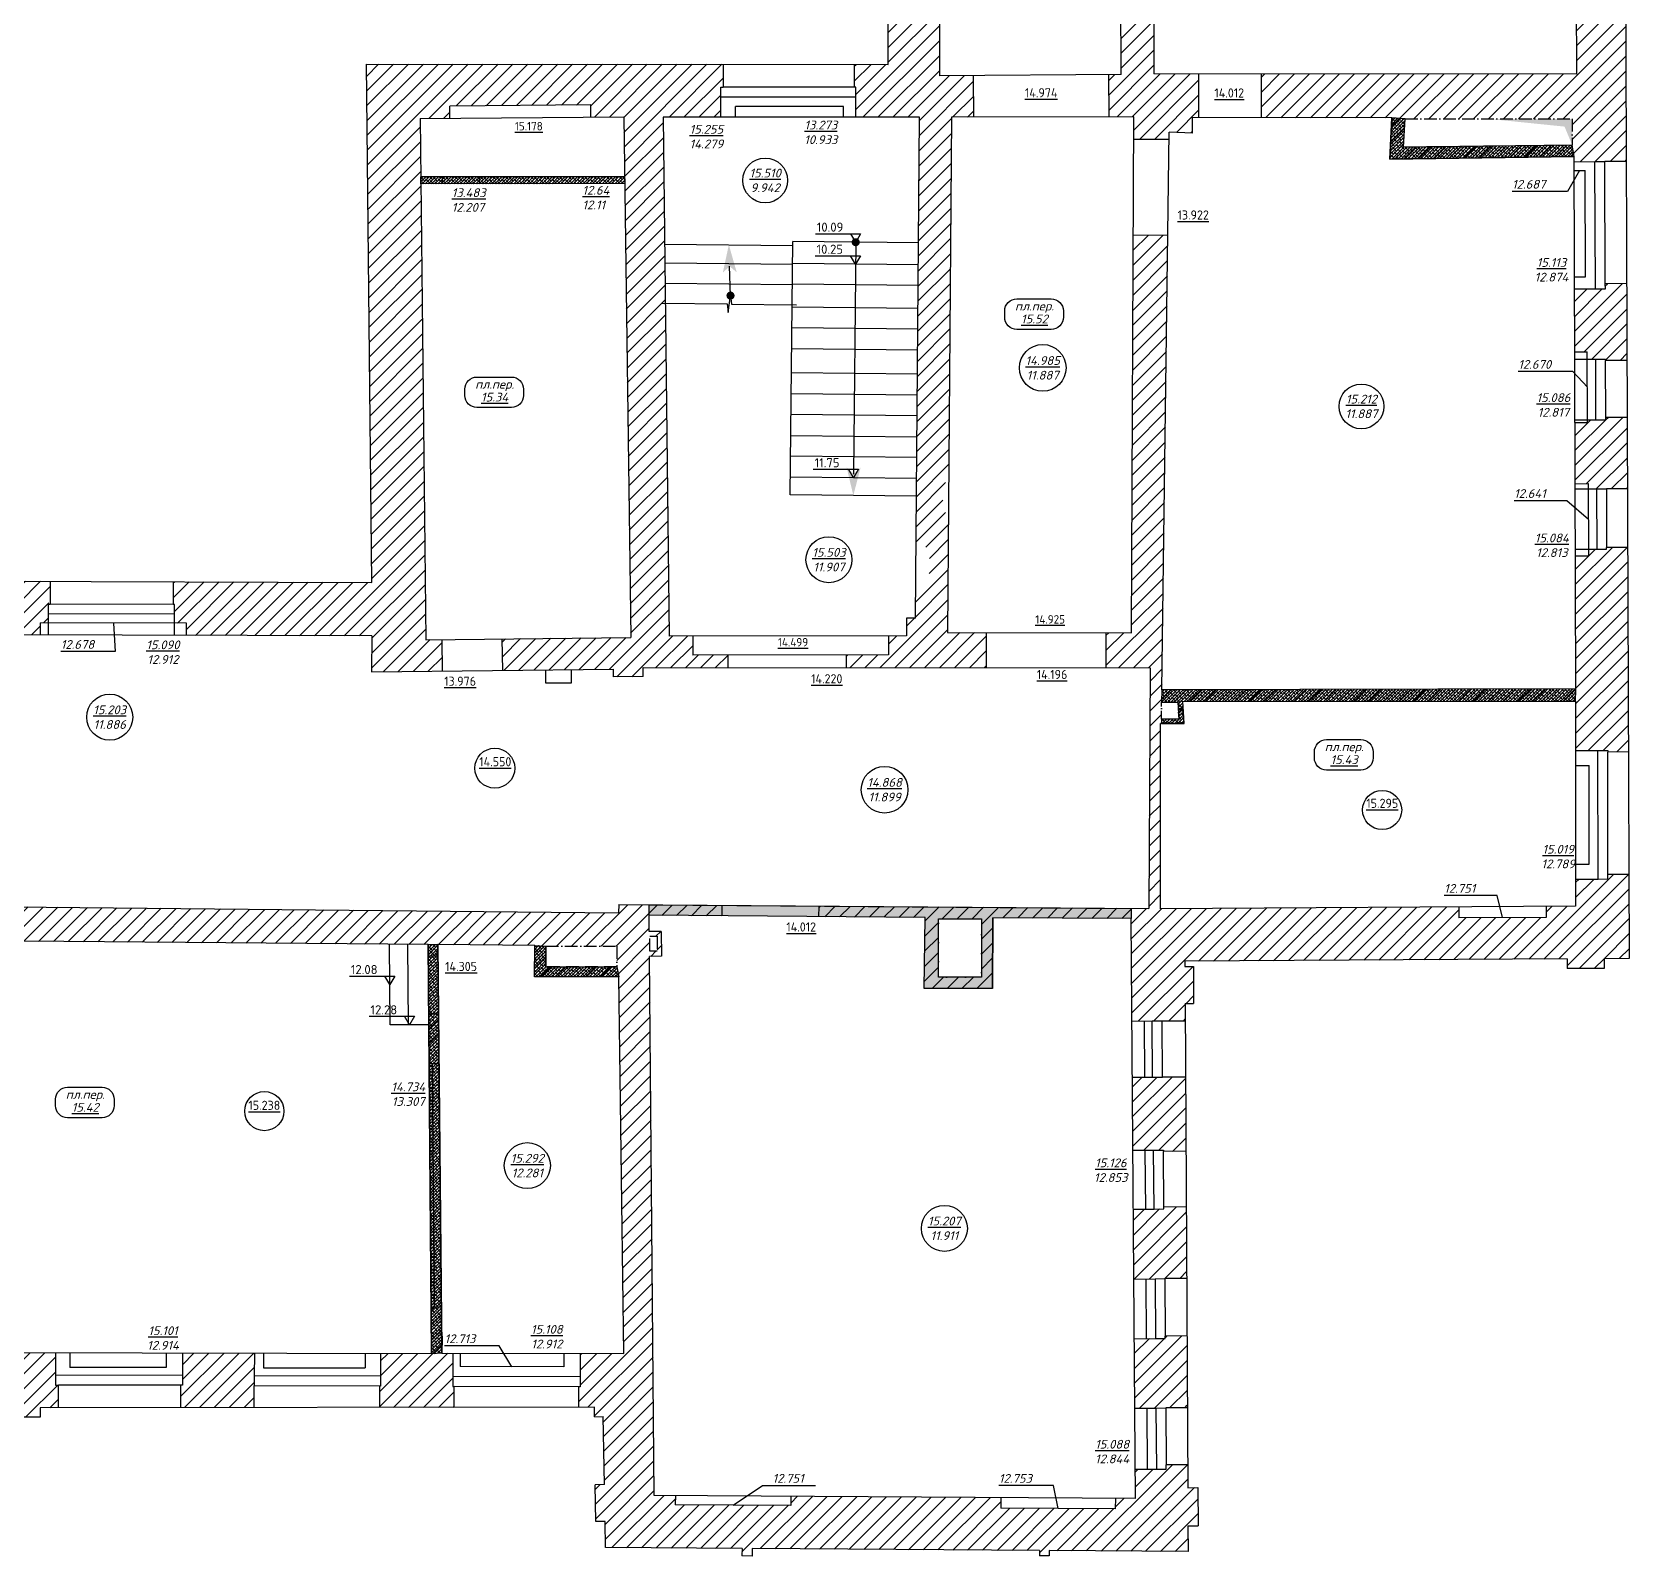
# Model space of a CAD drawing. Header units: millimetres. Extents: x 828823 to 969556, y 1626901 to 1670974.
# Drawn here: x 946866 to 969556, y 1626901 to 1648561 of the extents above; entities that cross this region are included whole.
import ezdxf
from ezdxf.enums import TextEntityAlignment as Align

# ---------------------------------------------------------------- set-up
doc = ezdxf.new("R2010")
doc.units = ezdxf.units.MM
doc.linetypes.add('ACAD_ISO10W100', pattern=[18, 12, -3, 0, -3])
for name, color, linetype in [('Контур', 7, 'Continuous'), ('Отметки', 7, 'Continuous'), ('Рама', 121, 'Continuous'), ('Слаботочные коммуникации', 192, 'Continuous'), ('Штриховка', 252, 'Continuous')]:
    doc.layers.add(name, color=color, linetype=linetype)
doc.styles.add('CIFRY', font='ROMANT.shx', dxfattribs={"oblique": 15, "height": 125})
doc.styles.add('ISOCPEUR', font='isocpeur.ttf', dxfattribs={"width": 0.95})
doc.dimstyles.new('GENPLAN_isoc', dxfattribs={"dimscale": 0.1, "dimtxt": 1.3, "dimasz": 0.3, "dimexe": 0.4, "dimexo": 0, "dimgap": 0.4, "dimtad": 1, "dimdec": 0, "dimlfac": 1000, "dimzin": 0, "dimtxsty": 'ISOCPEUR', "dimblk1": 'OBLIQUE', "dimblk2": 'OBLIQUE', "dimsah": 1, "dimcen": -1, "dimaunit": 1, "dimadec": 3, "dimazin": 0, "dimtfac": 0.75, "dimtdec": 0, "dimtix": 1, "dimtmove": 1, "dimatfit": 3, "dimldrblk": 'NONE', "dimfxl": 1, "dimtvp": 0.6, "dimarcsym": 0})

# ---------------------------------------------------------------- blocks, each defined once
blk = doc.blocks.new('S1')
at = {"color": 0, "const_width": 0.75}
blk.add_lwpolyline([(-0.375, 0, 1), (0.375, 0, 1)], format="xyb", close=True, dxfattribs=at)
blk = doc.blocks.new('*U541')
at = {"layer": 'Штриховка'}
blk.add_lwpolyline([(0, 0), (2.761, 1.798)], dxfattribs=at)
blk.add_solid([(3.016, 1.964), (2.631, 1.831), (2.738, 1.665), (2.761, 1.798)], dxfattribs=at)
at = {"layer": 'Штриховка', "xscale": 0.07662220042706856, "yscale": 0.07662220042706856, "zscale": 0.07662220042706856, "rotation": 181.6208634803452}
blk.add_blockref('S1', (0, 0), dxfattribs=at)
blk = doc.blocks.new('*U542')
at = {"layer": 'Штриховка'}
blk.add_lwpolyline([(0, 0), (-0.341, -0.243)], dxfattribs=at)
blk.add_solid([(-0.589, -0.42), (-0.209, -0.271), (-0.324, -0.11), (-0.341, -0.243)], dxfattribs=at)
at = {"layer": 'Штриховка', "xscale": 0.07662220042706859, "yscale": 0.07662220042706859, "zscale": 0.07662220042706859, "rotation": 4.069244109742704}
blk.add_blockref('S1', (0, 0), dxfattribs=at)
blk = doc.blocks.new('_Oblique')
at = {"color": 0, "linetype": 'ByBlock', "lineweight": -2}
blk.add_line((-0.5, -0.5), (0.5, 0.5), dxfattribs=at)

msp = doc.modelspace()

# ---------------------------------------------------------------- hatches: boundary and pattern name
at = {"ltscale": 0.03, "true_color": 0xcd2027, "transparency": 33554610}
h = msp.add_hatch(dxfattribs=at)
h.set_pattern_fill('ANSI38', color=242, scale=10)
h.paths.add_polyline_path([(966373, 1647326), (966185, 1647342), (966156, 1646755), (968776, 1646792), (968750, 1646950), (966350, 1646923)])
h = msp.add_hatch(dxfattribs=at)
h.set_pattern_fill('ANSI38', color=242, scale=10)
h.paths.add_polyline_path([(952391, 1646403), (952391, 1646503), (955285, 1646506), (955287, 1646406)])
h = msp.add_hatch(dxfattribs=at)
h.set_pattern_fill('ANSI38', color=242, scale=10)
h.paths.add_polyline_path([(968802, 1639224), (962920, 1639210), (962914, 1639037), (963145, 1639037), (963161, 1638794), (962914, 1638794), (962914, 1638732), (963237, 1638732), (963218, 1639044), (968794, 1639051)])
h = msp.add_hatch(dxfattribs=at)
h.set_pattern_fill('ANSI38', color=242, scale=10)
h.paths.add_polyline_path([(962484, 1636104), (958048, 1636138), (958047, 1635987), (959556, 1635974), (959540, 1634966), (960512, 1634966), (960517, 1635971), (962484, 1635961)])
h.paths.add_polyline_path([(960355, 1635959), (960355, 1635128), (959745, 1635128), (959745, 1635959)], flags=16)
h.paths.add_polyline_path([(958048, 1636138), (956672, 1636148), (956671, 1635998), (958047, 1635987)])
h.paths.add_polyline_path([(956672, 1636148), (955633, 1636156), (955633, 1636007), (956671, 1635998)])
h = msp.add_hatch(dxfattribs=at)
h.set_pattern_fill('ANSI38', color=242, scale=10)
h.paths.add_polyline_path([(954167, 1635568), (954011, 1635580), (954008, 1635133), (955206, 1635133), (955175, 1635276), (954167, 1635276)])
at = {"layer": 'Штриховка', "ltscale": 0.03, "true_color": 0x636466}
h = msp.add_hatch(dxfattribs=at)
h.set_pattern_fill('_USER', color=251, scale=150, angle=45, pattern_type=0)
h.set_pattern_definition([(45, (935379.23, 1635933.93), (-106.066, 106.066), [])])
h.paths.add_polyline_path([(935646, 1636107), (935245, 1636112), (935245, 1635672), (935656, 1635688)])
h.paths.add_polyline_path([(941280, 1636103), (940864, 1636099), (940869, 1635685), (941298, 1635695)])
h.paths.add_polyline_path([(959721, 1661166), (959442, 1661165), (959302, 1661172), (959004, 1661172), (959006, 1659480), (959007, 1658823), (959321, 1658824), (959321, 1658872), (959461, 1658873), (959733, 1658874)])
h.paths.add_polyline_path([(959742, 1668295), (959541, 1668297), (959556, 1669954), (959757, 1669952), (959760, 1670186), (960477, 1670186), (960477, 1670474), (960477, 1670614), (960502, 1670614), (960503, 1670967), (958995, 1670974), (959003, 1662843), (959294, 1662843), (959294, 1662894), (959434, 1662895), (959713, 1662896), (959708, 1663853), (960543, 1663845), (960546, 1664316), (959705, 1664321)])
h.paths.add_polyline_path([(963596, 1670953), (961946, 1670961), (961944, 1670614), (961969, 1670614), (961969, 1670474), (961969, 1670186), (963594, 1670185), (963594, 1670473)])
h.paths.add_polyline_path([(966641, 1670600), (966643, 1670940), (965018, 1670947), (965016, 1670473), (965016, 1670185), (966682, 1670184), (966682, 1670460), (966641, 1670460)])
h.paths.add_polyline_path([(969410, 1670927), (968126, 1670933), (968124, 1670600), (968124, 1670460), (968100, 1670460), (968100, 1670184), (968738, 1670184), (968747, 1664643), (968343, 1664650), (968336, 1664269), (961892, 1664308), (961888, 1663832), (962269, 1663829), (962277, 1662162), (962419, 1662163), (962421, 1661605), (962280, 1661604), (962296, 1657943), (962798, 1657945), (962779, 1663812), (965564, 1663807), (965547, 1663134), (967895, 1663141), (967897, 1663811), (968768, 1663809), (968769, 1663432), (969031, 1663433), (969171, 1663433), (969171, 1663394), (969455, 1663394), (969453, 1663965)])
h.paths.add_polyline_path([(967682, 1663792), (967682, 1663280), (965792, 1663280), (965792, 1663792)], flags=16)
h.paths.add_polyline_path([(930242, 1629823), (929260, 1629826), (929259, 1629488), (929259, 1629348), (929228, 1629348), (929227, 1629035), (929495, 1629035), (929495, 1628916), (930010, 1628915), (930011, 1629034), (930276, 1629034), (930276, 1629364), (930241, 1629364), (930241, 1629504)])
h.paths.add_polyline_path([(933083, 1629817), (932070, 1629819), (932069, 1629500), (932069, 1629360), (932069, 1629032), (933100, 1629031), (933100, 1629354), (933082, 1629354), (933082, 1629494)])
h.paths.add_polyline_path([(935883, 1629483), (935884, 1629811), (934911, 1629813), (934910, 1629490), (934910, 1629350), (934895, 1629350), (934895, 1629030), (935886, 1629029), (935886, 1629343)])
h.paths.add_polyline_path([(938704, 1629472), (938704, 1629805), (938126, 1629806), (937682, 1629807), (937681, 1629479), (937681, 1629339), (937681, 1629024), (937930, 1629023), (937930, 1628898), (938463, 1628897), (938463, 1629021), (938705, 1629021), (938705, 1629332)])
h.paths.add_polyline_path([(941575, 1629474), (941575, 1629799), (940500, 1629801), (940499, 1629468), (940500, 1629328), (940500, 1629015), (941566, 1629012), (941567, 1629334)])
h.paths.add_polyline_path([(944378, 1629469), (944379, 1629793), (943340, 1629795), (943339, 1629470), (943333, 1629330), (943332, 1629007), (943435, 1629006), (944420, 1629007), (944420, 1629329), (944378, 1629329)])
h.paths.add_polyline_path([(947245, 1629332), (947202, 1629332), (947202, 1629472), (947203, 1629787), (946197, 1629789), (946196, 1629465), (946196, 1629325), (946169, 1629325), (946169, 1629009), (946464, 1629009), (946464, 1628873), (946984, 1628873), (946984, 1629009), (947245, 1629009)], flags=17)
h.paths.add_polyline_path([(950026, 1629781), (949007, 1629783), (949006, 1629469), (949006, 1629329), (948983, 1629329), (948983, 1629011), (950025, 1629011), (950025, 1629321), (950025, 1629461)], flags=17)
h.paths.add_polyline_path([(952847, 1629451), (952848, 1629784), (952691, 1629784), (952685, 1630442), (952537, 1630441), (952543, 1629775), (951820, 1629777), (951819, 1629457), (951819, 1629317), (951808, 1629317), (951808, 1629013), (952866, 1629013), (952865, 1629311), (952847, 1629311)], flags=17)
h.paths.add_polyline_path([(955642, 1635422), (955809, 1635425), (955806, 1635779), (955636, 1635777), (955633, 1636007), (956671, 1635998), (956672, 1636148), (955202, 1636159), (955201, 1636040), (946588, 1636128), (946576, 1636523), (946413, 1636518), (946423, 1636139), (946370, 1636138), (946378, 1635720), (945262, 1635742), (945222, 1634838), (946734, 1634818), (946748, 1635638), (952494, 1635592), (952495, 1635429), (952636, 1635430), (952635, 1635591), (954011, 1635580), (954008, 1635133), (955206, 1635133), (955277, 1629778), (954657, 1629779), (954656, 1629447), (954656, 1629307), (954634, 1629307), (954635, 1629015), (954858, 1629015), (954858, 1628881), (954983, 1628883), (954999, 1627917), (954867, 1627915), (954876, 1627392), (955008, 1627394), (955015, 1627021), (956954, 1627008), (956953, 1626902), (957097, 1626901), (957097, 1627007), (961181, 1626978), (961181, 1626903), (961316, 1626902), (961316, 1626978), (963291, 1626964), (963289, 1627331), (963433, 1627332), (963430, 1627874), (963286, 1627873), (963284, 1628198), (962981, 1628197), (962981, 1628137), (962841, 1628136), (962539, 1628134), (962542, 1627720), (962258, 1627722), (962257, 1627570), (960631, 1627580), (960632, 1627732), (957648, 1627751), (957647, 1627619), (956006, 1627630), (956007, 1627762), (955706, 1627764)])
h.paths.add_polyline_path([(955175, 1635276), (954167, 1635276), (954167, 1635568), (955175, 1635568)], flags=16)
h.paths.add_polyline_path([(955646, 1635496), (955646, 1635709), (955751, 1635709), (955751, 1635496)], flags=16)
h.paths.add_polyline_path([(946535, 1634979), (945461, 1635007), (945475, 1635532), (946549, 1635505)], flags=16)
h.paths.add_polyline_path([(952644, 1634608), (952502, 1634607), (952508, 1633900), (952651, 1633901)], flags=17)
h.paths.add_polyline_path([(963274, 1630029), (962968, 1630028), (962968, 1629993), (962828, 1629992), (962526, 1629990), (962533, 1629003), (962835, 1629005), (962975, 1629006), (963279, 1629008)], flags=17)
h.paths.add_polyline_path([(963264, 1631863), (962948, 1631861), (962948, 1631834), (962808, 1631833), (962513, 1631831), (962520, 1630837), (962822, 1630839), (962962, 1630846), (963269, 1630847)], flags=17)
h.paths.add_polyline_path([(963254, 1633709), (962928, 1633708), (962788, 1633707), (962500, 1633705), (962507, 1632668), (962802, 1632670), (962942, 1632671), (962942, 1632652), (963260, 1632654)], flags=17)
h.paths.add_polyline_path([(969552, 1636587), (969256, 1636586), (969256, 1636524), (969116, 1636523), (968797, 1636523), (968797, 1636138), (968377, 1636136), (968378, 1635978), (967137, 1635971), (967136, 1636128), (962900, 1636101), (962900, 1638794), (962914, 1638794), (962914, 1639037), (963145, 1639037), (963165, 1638732), (963237, 1638732), (963218, 1639044), (968794, 1639051), (968795, 1638347), (969114, 1638347), (969254, 1638347), (969254, 1638328), (969546, 1638329), (969536, 1641236), (969237, 1641235), (969237, 1641210), (969097, 1641210), (968982, 1641210), (968983, 1641118), (968795, 1641118), (968802, 1639224), (962920, 1639210), (963005, 1645669), (962514, 1645671), (962488, 1640023), (962125, 1640023), (962125, 1639525), (962754, 1639525), (962732, 1636103), (958048, 1636138), (958047, 1635987), (959556, 1635974), (959540, 1634966), (960512, 1634966), (960517, 1635971), (962484, 1635961), (962494, 1634505), (962782, 1634507), (962922, 1634508), (962922, 1634503), (963249, 1634505), (963248, 1634755), (963369, 1634756), (963366, 1635279), (963245, 1635279), (963245, 1635355), (968675, 1635387), (968676, 1635249), (969201, 1635252), (969200, 1635390), (969556, 1635392)])
h.paths.add_polyline_path([(960355, 1635128), (959745, 1635128), (959745, 1635959), (960355, 1635959)], flags=16)
h.paths.add_polyline_path([(969530, 1643084), (969226, 1643083), (969226, 1643051), (969086, 1643051), (968965, 1643050), (968966, 1643011), (968789, 1643011), (968792, 1642141), (968979, 1642142), (968980, 1642068), (969094, 1642068), (969234, 1642067), (969533, 1642068)], flags=17)
h.paths.add_polyline_path([(969523, 1644984), (969218, 1644983), (969219, 1644911), (969079, 1644910), (968782, 1644909), (968785, 1644014), (968962, 1644015), (968962, 1643912), (969083, 1643912), (969223, 1643913), (969223, 1643890), (969527, 1643891)], flags=17)
h.paths.add_polyline_path([(969512, 1648123), (969508, 1649142), (969226, 1649141), (969226, 1649037), (969086, 1649036), (968808, 1649035), (968812, 1647961), (964330, 1647964), (964330, 1647343), (966185, 1647342), (966156, 1646755), (968776, 1646792), (968776, 1646717), (969072, 1646718), (969212, 1646718), (969517, 1646719)])
h.paths.add_polyline_path([(968750, 1647326), (968750, 1646950), (966350, 1646923), (966373, 1647326)], flags=16)
h.paths.add_polyline_path([(963441, 1647965), (962807, 1647965), (962807, 1649336), (962336, 1649334), (962342, 1647957), (962165, 1647956), (962170, 1647353), (962522, 1647353), (962520, 1647034), (963022, 1647032), (963024, 1647138), (963353, 1647124), (963353, 1647344), (963441, 1647344)])
h.paths.add_polyline_path([(960244, 1647941), (959759, 1647937), (959758, 1649000), (959476, 1649000), (959336, 1649011), (959029, 1649011), (959031, 1648099), (958549, 1648100), (958549, 1647775), (958572, 1647775), (958572, 1647635), (958572, 1647348), (959474, 1647348), (959427, 1641242), (959618, 1641240), (959613, 1640660), (959422, 1640662), (959419, 1640229), (959292, 1640229), (959292, 1639979), (959034, 1639979), (959034, 1639709), (958440, 1639708), (958440, 1639526), (960422, 1639525), (960422, 1640025), (959875, 1640025), (959888, 1641733), (959808, 1641734), (959810, 1642033), (959845, 1642032), (959848, 1642314), (959893, 1642314), (959931, 1647349), (960249, 1647349)])
h.paths.add_polyline_path([(956685, 1648101), (951620, 1648104), (951696, 1640737), (948874, 1640748), (948873, 1640425), (948892, 1640425), (948892, 1640285), (948891, 1640157), (949060, 1640157), (949060, 1639986), (951696, 1639978), (951692, 1639467), (952699, 1639478), (952694, 1639927), (952462, 1639924), (952381, 1647332), (952805, 1647335), (952804, 1647508), (954804, 1647524), (954806, 1647350), (955274, 1647354), (955373, 1639956), (953549, 1639936), (953554, 1639487), (955128, 1639505), (955129, 1639396), (955549, 1639399), (955548, 1639527), (956751, 1639527), (956751, 1639705), (956255, 1639704), (956255, 1639974), (955921, 1639974), (955834, 1647350), (956654, 1647350), (956654, 1647636), (956654, 1647776), (956685, 1647776)])
h.paths.add_polyline_path([(947103, 1640430), (947126, 1640754), (946057, 1640758), (946056, 1640445), (946087, 1640445), (946087, 1640305), (946087, 1640173), (946155, 1640172), (946154, 1639994), (946989, 1639991), (946989, 1640162), (947102, 1640162), (947103, 1640290)])
h.paths.add_polyline_path([(944278, 1640450), (944298, 1640765), (943277, 1640768), (943276, 1640452), (943280, 1640312), (943279, 1640001), (944277, 1639999), (944278, 1640310)])
h.paths.add_polyline_path([(941491, 1640317), (941491, 1640457), (941514, 1640775), (940433, 1640779), (940432, 1640478), (940455, 1640478), (940455, 1640338), (940454, 1640009), (941490, 1640006)])
h.paths.add_polyline_path([(946520, 1638366), (939450, 1638366), (929928, 1638382), (929937, 1638089), (930102, 1638094), (930099, 1638239), (936031, 1638221), (940492, 1638213), (946368, 1638193), (946372, 1638061), (946529, 1638066)])
h.paths.add_polyline_path([(938689, 1640483), (938704, 1640785), (937992, 1640788), (937617, 1640788), (937617, 1640486), (937654, 1640486), (937654, 1640346), (937653, 1640017), (938688, 1640014), (938689, 1640343)])
h.paths.add_polyline_path([(935864, 1640491), (935864, 1640788), (934807, 1640788), (934807, 1640492), (934867, 1640492), (934867, 1640352), (934866, 1640024), (935877, 1640022), (935878, 1640351)])
h.paths.add_polyline_path([(933070, 1640496), (933070, 1640788), (931974, 1640788), (931974, 1640506), (932025, 1640506), (932024, 1640366), (932023, 1640033), (932474, 1640031), (933083, 1640029), (933084, 1640356)])
h.paths.add_polyline_path([(930293, 1640788), (929210, 1640788), (929210, 1640521), (929228, 1640521), (929227, 1640381), (929227, 1640208), (929333, 1640208), (929333, 1640043), (930254, 1640039), (930255, 1640373), (930256, 1640513), (930293, 1640513)])
h.paths.add_polyline_path([(927445, 1640528), (927456, 1640528), (927456, 1640788), (924664, 1640788), (924663, 1641089), (924400, 1641088), (924401, 1641036), (924261, 1641034), (923947, 1641030), (923959, 1640052), (923664, 1640052), (923664, 1639580), (924398, 1639580), (924398, 1640062), (927286, 1640051), (927287, 1640216), (927444, 1640215), (927444, 1640388)])
h.paths.add_polyline_path([(924626, 1648102), (923290, 1648104), (923289, 1647811), (923289, 1647666), (923286, 1647542), (923365, 1647542), (923365, 1647362), (923885, 1647362), (923898, 1644734), (923640, 1644735), (923638, 1644547), (923903, 1644544), (923936, 1641882), (924250, 1641886), (924390, 1641888), (924390, 1641846), (924659, 1641848)])
h.paths.add_polyline_path([(920935, 1647363), (921516, 1647363), (921516, 1647542), (921582, 1647542), (921582, 1647666), (921567, 1647666), (921567, 1647806), (921567, 1648107), (919533, 1648109), (919532, 1647792), (919544, 1647792), (919544, 1647652), (919544, 1647382), (920472, 1647381), (920484, 1640026), (920085, 1640025), (920086, 1639738), (919633, 1639737), (919633, 1639548), (920854, 1639553), (920854, 1639466), (921255, 1639466), (921255, 1639580), (921457, 1639580), (921457, 1640026), (920930, 1640026), (920935, 1641033), (922527, 1641022), (922543, 1640026), (922261, 1640026), (922261, 1639580), (922838, 1639580), (922838, 1640053), (922814, 1640053), (922795, 1641276), (920936, 1641289), (920943, 1642823), (922774, 1642822), (922759, 1643765), (922589, 1643762), (922602, 1642990), (920938, 1642991), (920936, 1644343), (921188, 1644343), (921188, 1644571), (922576, 1644570), (922579, 1644414), (922748, 1644417), (922746, 1644556), (922895, 1644555), (922896, 1644739), (920938, 1644748)])
h.paths.add_polyline_path([(917863, 1648112), (917285, 1648113), (917279, 1649108), (916995, 1649106), (916855, 1649092), (916541, 1649091), (916545, 1647998), (916141, 1647999), (916140, 1647401), (916476, 1647400), (916464, 1642444), (916583, 1642444), (916582, 1642006), (916524, 1642006), (916523, 1641698), (916462, 1641698), (916457, 1639742), (916054, 1639739), (916055, 1639533), (917942, 1639541), (917942, 1639731), (917401, 1639729), (917400, 1640015), (916894, 1640014), (916894, 1640520), (916736, 1640520), (916736, 1641120), (916895, 1641120), (916905, 1647385), (917820, 1647384), (917820, 1647654), (917820, 1647794), (917862, 1647794)])
h.paths.add_polyline_path([(913891, 1645026), (913443, 1645024), (913469, 1638663), (913617, 1638663), (913616, 1639362), (913913, 1639362), (913911, 1639524), (914331, 1639526), (914330, 1639729), (913909, 1639727)])
h.paths.add_polyline_path([(914143, 1648005), (913958, 1648005), (913961, 1649354), (913495, 1649355), (913493, 1648031), (909432, 1648039), (909420, 1648735), (907387, 1648743), (907387, 1649134), (907088, 1649134), (906948, 1649134), (906948, 1649212), (906653, 1649214), (906648, 1647974), (906770, 1647973), (906772, 1646816), (907083, 1646817), (907223, 1646818), (907223, 1646797), (907542, 1646799), (907538, 1647422), (908130, 1647421), (908130, 1647566), (909732, 1647562), (909731, 1647417), (913261, 1647409), (913269, 1647156), (913435, 1647161), (913438, 1646375), (913886, 1646376), (913882, 1647407), (914141, 1647406)])
h.paths.add_polyline_path([(909311, 1648061), (907397, 1648061), (907397, 1648630), (909311, 1648630)], flags=16)
h.paths.add_polyline_path([(907394, 1653081), (907125, 1653081), (906985, 1653082), (906985, 1653095), (906669, 1653097), (906660, 1650853), (906950, 1650852), (906950, 1650900), (907090, 1650900), (907388, 1650900), (907389, 1651826), (912323, 1651823), (912323, 1651962), (907392, 1651966)])
h.paths.add_polyline_path([(913966, 1653191), (913498, 1653191), (913497, 1651961), (913135, 1651961), (913135, 1651822), (913501, 1651822), (913498, 1650721), (913964, 1650720), (913966, 1651556)])
h.paths.add_polyline_path([(907553, 1645121), (907234, 1645119), (907234, 1645096), (907094, 1645095), (906774, 1645094), (906776, 1644050), (907093, 1644051), (907232, 1644045), (907560, 1644047)])
h.paths.add_polyline_path([(907565, 1643236), (907237, 1643234), (907097, 1643233), (906777, 1643233), (906778, 1642648), (906781, 1642198), (907105, 1642200), (907245, 1642201), (907571, 1642203)])
h.paths.add_polyline_path([(907576, 1641382), (907250, 1641380), (907110, 1641379), (906786, 1641382), (906792, 1640371), (907128, 1640373), (907268, 1640374), (907583, 1640376)])
h.paths.add_polyline_path([(907588, 1639533), (907273, 1639531), (907133, 1639542), (906797, 1639540), (906803, 1638476), (907140, 1638478), (907280, 1638484), (907595, 1638486)])
h.paths.add_polyline_path([(915869, 1635821), (916231, 1635833), (916228, 1635965), (913914, 1635904), (913910, 1636092), (913620, 1636092), (913619, 1637105), (913475, 1637105), (913479, 1636088), (907609, 1636171), (907605, 1636756), (907290, 1636754), (907150, 1636753), (906814, 1636751), (906822, 1635415), (907208, 1635412), (907207, 1635294), (907707, 1635290), (907708, 1635407), (913044, 1635359), (913049, 1634887), (913181, 1634888), (913183, 1634654), (913471, 1634657), (913611, 1634659), (913756, 1634662), (913755, 1634760), (913923, 1634763), (913917, 1635121), (915893, 1635156)])
h.paths.add_polyline_path([(913954, 1635730), (915706, 1635773), (915718, 1635292), (913966, 1635249)], flags=16)
h.paths.add_polyline_path([(913939, 1633771), (913771, 1633769), (913770, 1633855), (913624, 1633852), (913484, 1633850), (913484, 1633850), (913191, 1633848), (913201, 1632864), (913499, 1632867), (913499, 1632878), (913639, 1632881), (913792, 1632883), (913792, 1632897), (913965, 1632900), (913963, 1632982), (915181, 1633025, 0.144469), (916881, 1633738, 0.199174), (917885, 1635527), (917909, 1636009), (917109, 1635988), (917112, 1635863), (917770, 1635884), (917753, 1635534, -0.184782), (916943, 1633977, -0.195959), (914980, 1633158), (913950, 1633110)], flags=17)
h.paths.add_polyline_path([(913980, 1632011), (913808, 1632008), (913807, 1632053), (913653, 1632050), (913513, 1632048), (913513, 1632062), (913208, 1632059), (913218, 1631031), (913546, 1631034), (913686, 1631043), (913824, 1631045), (913824, 1631054), (913996, 1631057)], flags=17)
h.paths.add_polyline_path([(914012, 1630163), (913839, 1630160), (913838, 1630230), (913700, 1630228), (913560, 1630225), (913226, 1630222), (913236, 1629171), (913568, 1629174), (913708, 1629177), (913856, 1629179), (913854, 1629293), (914027, 1629296)], flags=17)
h.paths.add_polyline_path([(907402, 1657110), (907132, 1657111), (906992, 1657111), (906992, 1657146), (906680, 1657147), (906679, 1655622), (906675, 1654748), (906988, 1654746), (906988, 1654818), (907128, 1654818), (907398, 1654817)])
h.paths.add_polyline_path([(917255, 1653126), (916981, 1653124), (916981, 1653103), (916841, 1653102), (916527, 1653101), (916535, 1650785), (916849, 1650786), (916989, 1650782), (917269, 1650784)])
h.paths.add_polyline_path([(917237, 1657130), (916980, 1657129), (916980, 1657111), (916840, 1657111), (916517, 1657110), (916520, 1655319), (916522, 1654814), (916835, 1654815), (916975, 1654815), (916975, 1654802), (917245, 1654804), (917239, 1655802)])
h.paths.add_polyline_path([(913967, 1661306), (913505, 1661306), (913499, 1656711), (913005, 1656709), (913029, 1656184), (913502, 1656176), (913500, 1654565), (913966, 1654565)])
h.paths.add_polyline_path([(913491, 1656599), (913491, 1656270), (913140, 1656270), (913140, 1656599)], flags=16)
h.paths.add_polyline_path([(917233, 1660954), (917231, 1661152), (916954, 1661150), (916814, 1661165), (916511, 1661165), (916514, 1658820), (916837, 1658820), (916977, 1658821), (917235, 1658808)])
h.paths.add_polyline_path([(907410, 1661151), (907123, 1661151), (906983, 1661152), (906983, 1661215), (906684, 1661215), (906682, 1658788), (906995, 1658787), (906995, 1658846), (907135, 1658846), (907406, 1658845)])
h.paths.add_polyline_path([(917187, 1666884), (917180, 1670844), (915689, 1670861), (915686, 1670569), (915755, 1670569), (915754, 1670429), (915751, 1670156), (916470, 1670149), (916471, 1669906), (916614, 1669906), (916619, 1668618), (916476, 1668617), (916492, 1664416), (916123, 1664417), (916123, 1664257), (915714, 1664260), (915708, 1663807), (916506, 1663795), (916508, 1662883), (916812, 1662883), (916952, 1662884), (916952, 1662850), (917218, 1662852)])
h.paths.add_polyline_path([(916478, 1664366), (916478, 1664251), (916199, 1664251), (916199, 1664366)], flags=16)
h.paths.add_polyline_path([(914346, 1664271), (909285, 1664313), (909292, 1664990), (907410, 1665008), (907426, 1670236), (908257, 1670228), (908259, 1670496), (908260, 1670636), (908262, 1670921), (906707, 1670930), (906686, 1663368), (906686, 1662830), (906986, 1662830), (906986, 1662896), (907126, 1662896), (907414, 1662895), (907415, 1663883), (913268, 1663832), (913266, 1663645), (913507, 1663642), (913506, 1662682), (913967, 1662682), (913967, 1663832), (914339, 1663826)])
h.paths.add_polyline_path([(913336, 1663820), (913502, 1663820), (913502, 1663708), (913336, 1663708)], flags=16)
h.paths.add_polyline_path([(909096, 1664335), (907419, 1664335), (907419, 1664825), (909096, 1664825)], flags=16)
h.paths.add_polyline_path([(911242, 1670601), (911274, 1670601), (911276, 1670902), (909680, 1670912), (909678, 1670622), (909764, 1670622), (909763, 1670482), (909760, 1670214), (911238, 1670200), (911241, 1670461)], flags=17)
h.paths.add_polyline_path([(914275, 1670876), (912895, 1670892), (912675, 1670893), (912673, 1670587), (912796, 1670586), (912795, 1670446), (912792, 1670185), (914227, 1670171), (914230, 1670443), (914231, 1670583), (914272, 1670583)], flags=17)
h.paths.add_polyline_path([(959752, 1653081), (959459, 1653081), (959319, 1653085), (959020, 1653084), (959025, 1650745), (959334, 1650746), (959334, 1650767), (959474, 1650768), (959755, 1650768)])
h.paths.add_polyline_path([(959741, 1657119), (959470, 1657118), (959330, 1657106), (959011, 1657105), (959016, 1654784), (959317, 1654785), (959317, 1654825), (959457, 1654826), (959749, 1654826), (959748, 1655690)])
h.paths.add_polyline_path([(962807, 1656063), (968781, 1656069), (968786, 1654849), (969063, 1654850), (969203, 1654851), (969203, 1654824), (969483, 1654826), (969476, 1656429), (969473, 1657337), (969182, 1657337), (969182, 1657312), (969041, 1657312), (968779, 1657311), (968781, 1656208), (962804, 1656207), (962802, 1656592), (962303, 1656590), (962330, 1650698), (962807, 1650700)])
h.paths.add_polyline_path([(969490, 1653132), (969210, 1653130), (969210, 1653102), (969070, 1653101), (968792, 1653100), (968802, 1650778), (969080, 1650779), (969220, 1650780), (969501, 1650760)])
h.paths.add_polyline_path([(969460, 1661689), (969174, 1661688), (969174, 1661660), (969034, 1661659), (968772, 1661659), (968776, 1659097), (969038, 1659097), (969178, 1659098), (969178, 1659048), (969468, 1659049)])
h.paths.add_polyline_path([(924641, 1629517), (924641, 1629837), (923607, 1629838), (923607, 1629515), (923602, 1629375), (923601, 1629041), (924652, 1629040), (924652, 1629377), (924641, 1629377)])
h.paths.add_polyline_path([(927457, 1629492), (927458, 1629830), (926720, 1629831), (926733, 1634529), (926592, 1634529), (926580, 1629836), (926436, 1629836), (926436, 1629516), (926436, 1629376), (926425, 1629038), (927012, 1629037), (927447, 1629037), (927447, 1629352)])
h.paths.add_polyline_path([(930144, 1636550), (929983, 1636545), (929995, 1636158), (929491, 1636158), (929491, 1636039), (929184, 1636039), (929184, 1636093), (928889, 1636094), (928889, 1636158), (923559, 1636160), (923557, 1635709), (926595, 1635692), (926594, 1635335), (926735, 1635335), (926736, 1635692), (927411, 1635688), (927407, 1635266), (929563, 1635246), (929567, 1635676), (930169, 1635654)])
h.paths.add_polyline_path([(927502, 1635657), (929412, 1635657), (929412, 1635351), (927502, 1635351)], flags=16)
h.paths.add_polyline_path([(922229, 1636161), (921286, 1636161), (921286, 1636272), (920851, 1636277), (920853, 1634623), (920740, 1634623), (920745, 1634334), (920855, 1634334), (920854, 1627871), (920373, 1627871), (920373, 1627726), (919151, 1627728), (919151, 1627873), (915598, 1627877), (915598, 1627732), (914490, 1627734), (914490, 1627878), (914051, 1627878), (914045, 1628251), (913872, 1628248), (913870, 1628362), (913722, 1628360), (913582, 1628368), (913244, 1628365), (913247, 1628019), (913128, 1628017), (913133, 1627507), (913252, 1627508), (913255, 1627132), (915275, 1627133), (915276, 1627019), (915409, 1627019), (915409, 1627133), (919471, 1627134), (919471, 1627015), (919606, 1627015), (919606, 1627134), (921601, 1627134), (921604, 1627502), (921728, 1627501), (921732, 1628011), (921608, 1628012), (921615, 1629044), (921831, 1629043), (921831, 1629376), (921811, 1629376), (921811, 1629516), (921811, 1629840), (921316, 1629840), (921311, 1635721), (922227, 1635716)])

# ---------------------------------------------------------------- linework, layer by layer
at = {"ltscale": 0.03}
for points in [[(966373, 1647326), (966185, 1647342), (966156, 1646755), (968776, 1646792), (968750, 1646950), (966350, 1646923), (966373, 1647326)], [(952391, 1646403), (952391, 1646503), (955285, 1646506), (955287, 1646406), (952391, 1646403)], [(962920, 1639210), (962914, 1639037), (963145, 1639037), (963161, 1638794), (962914, 1638794), (962914, 1638732), (963237, 1638732), (963218, 1639044), (968794, 1639051), (968802, 1639224), (962920, 1639210)], [(959745, 1635128), (959745, 1635959), (960355, 1635959), (960355, 1635128), (959745, 1635128)], [(954011, 1635580), (954167, 1635568), (954167, 1635276), (955175, 1635276), (955206, 1635133), (954008, 1635133), (954011, 1635580)]]:
    msp.add_lwpolyline(points, dxfattribs=at)
msp.add_lwpolyline([(955633, 1636156), (962484, 1636104), (962484, 1635961), (960517, 1635971), (960512, 1634966), (959540, 1634966), (959556, 1635974), (955633, 1636007)], close=True, dxfattribs=at)
at = {"layer": 'Контур', "ltscale": 20}
for p, q in [((962342, 1647957), (962269, 1663829)), ((959031, 1648099), (959006, 1659480)), ((969476, 1656429), (969512, 1648123)), ((962807, 1656063), (962807, 1647965)), ((968812, 1647961), (968781, 1656069)), ((959748, 1655690), (959759, 1647937)), ((951696, 1640737), (951620, 1648104)), ((951620, 1648104), (959031, 1648099)), ((956685, 1648101), (956685, 1647776)), ((958549, 1648100), (958549, 1647775)), ((962342, 1647957), (959759, 1647937)), ((962170, 1647353), (962165, 1647956)), ((968812, 1647961), (962807, 1647965)), ((963441, 1647965), (963441, 1647344)), ((964330, 1647964), (964330, 1647343)), ((969512, 1648123), (969556, 1635392)), ((956654, 1647636), (956654, 1647776)), ((956654, 1647776), (956685, 1647776)), ((958572, 1647775), (958549, 1647775)), ((958572, 1647635), (958572, 1647775)), ((960249, 1647349), (960244, 1647941)), ((954804, 1647524), (952804, 1647508)), ((952805, 1647335), (952804, 1647508)), ((954806, 1647350), (954804, 1647524)), ((956654, 1647350), (956654, 1647636)), ((956860, 1647349), (956860, 1647502)), ((958398, 1647501), (956860, 1647502)), ((958398, 1647349), (958398, 1647501)), ((958572, 1647348), (958572, 1647635)), ((952381, 1647332), (955274, 1647354)), ((952381, 1647332), (952462, 1639924)), ((955274, 1647354), (955373, 1639956)), ((959474, 1647348), (955834, 1647350)), ((955834, 1647350), (955921, 1639974)), ((959419, 1640229), (959474, 1647348)), ((959931, 1647349), (959875, 1640025)), ((962522, 1647353), (959931, 1647349)), ((962488, 1640023), (962522, 1647353)), ((966185, 1647342), (963353, 1647344)), ((963353, 1647124), (963353, 1647344)), ((966156, 1646755), (966185, 1647342)), ((962920, 1639210), (963024, 1647138)), ((963353, 1647124), (963024, 1647138)), ((963022, 1647032), (962520, 1647034)), ((968776, 1646792), (966156, 1646755)), ((968802, 1639224), (968776, 1646792)), ((968776, 1646717), (969072, 1646718)), ((968776, 1646591), (968931, 1646591)), ((968936, 1645080), (968931, 1646591)), ((969072, 1646718), (969212, 1646718)), ((969517, 1646719), (969212, 1646718)), ((955286, 1646506), (952391, 1646503)), ((955287, 1646406), (952391, 1646403)), ((952701, 1646403), (952701, 1646503)), ((953225, 1646404), (953225, 1646504)), ((963005, 1645669), (962514, 1645671)), ((968782, 1645079), (968936, 1645080)), ((968782, 1644909), (969079, 1644910)), ((969079, 1644910), (969219, 1644911)), ((969523, 1644984), (969218, 1644983)), ((969219, 1644911), (969218, 1644983)), ((968785, 1644014), (968962, 1644015)), ((968786, 1643911), (969083, 1643912)), ((968966, 1643011), (968962, 1644015)), ((969083, 1643912), (969223, 1643913)), ((969223, 1643913), (969223, 1643890)), ((969527, 1643891), (969223, 1643890)), ((968788, 1643050), (969086, 1643051)), ((968789, 1643011), (968966, 1643011)), ((969086, 1643051), (969226, 1643051)), ((969530, 1643084), (969226, 1643083)), ((969226, 1643051), (969226, 1643083)), ((968792, 1642141), (968979, 1642142)), ((968792, 1642067), (969094, 1642068)), ((968983, 1641118), (968979, 1642142)), ((969094, 1642068), (969234, 1642067)), ((969533, 1642068), (969234, 1642067)), ((968795, 1641209), (969097, 1641210)), ((969097, 1641210), (969237, 1641210)), ((969536, 1641236), (969237, 1641235)), ((969237, 1641210), (969237, 1641235)), ((968795, 1641118), (968983, 1641118)), ((937992, 1640788), (951696, 1640737)), ((947126, 1640754), (947125, 1640430)), ((948874, 1640748), (948873, 1640425)), ((947102, 1639991), (947103, 1640290)), ((947103, 1640290), (947103, 1640430)), ((947103, 1640430), (947125, 1640430)), ((948892, 1640425), (948873, 1640425)), ((948891, 1639986), (948892, 1640285)), ((948892, 1640285), (948892, 1640425)), ((959292, 1640229), (959292, 1639979)), ((959419, 1640229), (959292, 1640229)), ((951696, 1639978), (932474, 1640031)), ((946989, 1639991), (946989, 1640162)), ((949060, 1640157), (946989, 1640162)), ((949060, 1639986), (949060, 1640157)), ((959875, 1640025), (962488, 1640023)), ((960422, 1640025), (960422, 1639525)), ((962125, 1640023), (962125, 1639525)), ((951696, 1639978), (951692, 1639467)), ((952462, 1639924), (955373, 1639956)), ((952699, 1639478), (952694, 1639927)), ((953554, 1639487), (953549, 1639936)), ((959292, 1639979), (955921, 1639974)), ((956255, 1639974), (956255, 1639704)), ((959034, 1639979), (959034, 1639709)), ((959034, 1639709), (956255, 1639704)), ((956751, 1639705), (956751, 1639527)), ((958440, 1639526), (958440, 1639708)), ((951692, 1639467), (955128, 1639505)), ((955129, 1639396), (955128, 1639505)), ((955549, 1639399), (955129, 1639396)), ((955549, 1639399), (955548, 1639527)), ((955548, 1639527), (962754, 1639525)), ((962754, 1639525), (962732, 1636103)), ((968802, 1639224), (962920, 1639210)), ((963218, 1639044), (968794, 1639051)), ((963237, 1638732), (963218, 1639044)), ((968794, 1639051), (968797, 1636138)), ((962900, 1636101), (962900, 1638732)), ((963237, 1638732), (962900, 1638732)), ((968795, 1638347), (969114, 1638347)), ((969114, 1638347), (969254, 1638347)), ((969254, 1638347), (969254, 1638328)), ((969546, 1638329), (969254, 1638328)), ((968795, 1638134), (968988, 1638134)), ((968990, 1636736), (968988, 1638134)), ((968797, 1636736), (968990, 1636736)), ((968797, 1636523), (969116, 1636523)), ((969116, 1636523), (969256, 1636524)), ((969552, 1636587), (969256, 1636586)), ((969256, 1636524), (969256, 1636586)), ((955202, 1636159), (955201, 1636040)), ((955202, 1636159), (962732, 1636103)), ((956671, 1635998), (956672, 1636148)), ((946588, 1636128), (955201, 1636040)), ((959556, 1635974), (955633, 1636007)), ((955636, 1635777), (955633, 1636007)), ((958047, 1635987), (958048, 1636138)), ((959540, 1634966), (959556, 1635974)), ((960512, 1634966), (960517, 1635971)), ((962484, 1635961), (960517, 1635971)), ((962542, 1627720), (962484, 1635961)), ((968797, 1636138), (962900, 1636101)), ((967136, 1636128), (967137, 1635971)), ((968378, 1635978), (967137, 1635971)), ((968377, 1636136), (968378, 1635978)), ((955804, 1635779), (955636, 1635777)), ((955806, 1635779), (955809, 1635425)), ((952494, 1635592), (946748, 1635638)), ((952494, 1635592), (952543, 1629775)), ((952691, 1629784), (952635, 1635591)), ((954011, 1635580), (952635, 1635591)), ((954008, 1635133), (954011, 1635580)), ((952495, 1635429), (952636, 1635430)), ((955809, 1635425), (955642, 1635422)), ((955706, 1627764), (955642, 1635422)), ((968675, 1635387), (963245, 1635355)), ((963245, 1635355), (963245, 1635279)), ((963245, 1635279), (963366, 1635279)), ((963366, 1635279), (963369, 1634756)), ((968675, 1635387), (968676, 1635249)), ((969201, 1635252), (968676, 1635249)), ((969556, 1635392), (969200, 1635390)), ((969200, 1635390), (969201, 1635252)), ((955206, 1635133), (954008, 1635133)), ((955277, 1629778), (955206, 1635133)), ((960512, 1634966), (959540, 1634966)), ((952502, 1634607), (952644, 1634608)), ((963248, 1634755), (963369, 1634756)), ((963248, 1634755), (963286, 1627873)), ((962494, 1634505), (962782, 1634507)), ((962676, 1633706), (962670, 1634506)), ((962782, 1634507), (962922, 1634508)), ((962922, 1634508), (962922, 1634503)), ((963249, 1634505), (962922, 1634503)), ((952508, 1633900), (952651, 1633901)), ((962500, 1633705), (962788, 1633707)), ((962788, 1633707), (962928, 1633708)), ((963248, 1633709), (962928, 1633708)), ((962507, 1632668), (962802, 1632670)), ((962689, 1631832), (962683, 1632669)), ((962802, 1632670), (962942, 1632671)), ((962942, 1632671), (962942, 1632652)), ((963260, 1632654), (962942, 1632652)), ((962513, 1631831), (962808, 1631833)), ((962808, 1631833), (962948, 1631834)), ((963264, 1631863), (962948, 1631861)), ((962948, 1631834), (962948, 1631861)), ((962520, 1630837), (962822, 1630839)), ((962702, 1629991), (962696, 1630838)), ((962822, 1630839), (962962, 1630846)), ((963269, 1630847), (962962, 1630846)), ((952537, 1630441), (952685, 1630442)), ((963274, 1630029), (962968, 1630028)), ((962968, 1629993), (962968, 1630028)), ((952543, 1629775), (938126, 1629806)), ((962526, 1629990), (962828, 1629992)), ((962828, 1629992), (962968, 1629993)), ((947203, 1629787), (947202, 1629472)), ((947406, 1629786), (947406, 1629583)), ((948775, 1629580), (947406, 1629583)), ((948775, 1629783), (948775, 1629580)), ((949007, 1629783), (949006, 1629469)), ((950026, 1629781), (950025, 1629461)), ((950155, 1629780), (950155, 1629577)), ((950155, 1629577), (951600, 1629574)), ((951600, 1629777), (951600, 1629574)), ((951820, 1629777), (951819, 1629457)), ((952691, 1629784), (955277, 1629778)), ((952848, 1629784), (952847, 1629451)), ((952950, 1629784), (952950, 1629593)), ((954423, 1629589), (952950, 1629593)), ((954423, 1629780), (954423, 1629589)), ((954657, 1629779), (954656, 1629447)), ((947202, 1629472), (947202, 1629332)), ((949006, 1629469), (949006, 1629329)), ((950025, 1629461), (950025, 1629321)), ((951819, 1629457), (951819, 1629317)), ((952847, 1629451), (952847, 1629311)), ((954656, 1629447), (954656, 1629307)), ((947202, 1629332), (947245, 1629332)), ((947245, 1629009), (947245, 1629332)), ((948983, 1629011), (948983, 1629329)), ((949006, 1629329), (948983, 1629329)), ((950025, 1629011), (950025, 1629321)), ((951808, 1629013), (951808, 1629317)), ((951819, 1629317), (951808, 1629317)), ((952847, 1629311), (952865, 1629311)), ((952866, 1629013), (952865, 1629311)), ((954635, 1629015), (954634, 1629307)), ((954656, 1629307), (954634, 1629307)), ((954858, 1629015), (946984, 1629009)), ((946984, 1629009), (946984, 1628873)), ((954858, 1628881), (954858, 1629015)), ((954858, 1628881), (954983, 1628883)), ((954999, 1627917), (954983, 1628883)), ((962533, 1629003), (962835, 1629005)), ((962715, 1628135), (962709, 1629005)), ((962835, 1629005), (962975, 1629006)), ((963279, 1629008), (962975, 1629006)), ((946984, 1628873), (946464, 1628873)), ((962539, 1628134), (962841, 1628136)), ((962841, 1628136), (962981, 1628137)), ((963284, 1628198), (962981, 1628197)), ((962981, 1628137), (962981, 1628197)), ((954999, 1627917), (954867, 1627915)), ((954876, 1627392), (954867, 1627915)), ((962542, 1627720), (955706, 1627764)), ((956007, 1627762), (956006, 1627630)), ((957648, 1627751), (957647, 1627619)), ((963286, 1627873), (963430, 1627874)), ((963430, 1627874), (963433, 1627332)), ((957647, 1627619), (956006, 1627630)), ((960632, 1627732), (960631, 1627580)), ((962257, 1627570), (960631, 1627580)), ((962258, 1627722), (962257, 1627570)), ((955008, 1627394), (954876, 1627392)), ((955015, 1627021), (955008, 1627394)), ((963289, 1627331), (963433, 1627332)), ((963289, 1627331), (963291, 1626964)), ((956954, 1627008), (955015, 1627021)), ((956954, 1627008), (956953, 1626902)), ((957097, 1626901), (956953, 1626902)), ((961181, 1626978), (957097, 1627007)), ((957097, 1627007), (957097, 1626901)), ((961181, 1626978), (961181, 1626903)), ((961316, 1626902), (961181, 1626903)), ((963291, 1626964), (961316, 1626978)), ((961316, 1626978), (961316, 1626902))]:
    msp.add_line(p, q, dxfattribs=at)
at = {"layer": 'Контур', "color": 252, "ltscale": 20}
for p, q in [((955855, 1645547), (957678, 1645528)), ((957640, 1641984), (957678, 1645583)), ((959460, 1645564), (957678, 1645583)), ((955858, 1645279), (957675, 1645260)), ((959458, 1645251), (957675, 1645270)), ((955862, 1644991), (957672, 1644972)), ((959455, 1644959), (957672, 1644978)), ((959454, 1644629), (957668, 1644648)), ((959451, 1644337), (957665, 1644356)), ((959448, 1644037), (957662, 1644056)), ((959447, 1643697), (957658, 1643716)), ((959444, 1643397), (957655, 1643416)), ((959440, 1643105), (957652, 1643124)), ((959439, 1642804), (957649, 1642823)), ((959437, 1642512), (957646, 1642531)), ((959434, 1642217), (957643, 1642236)), ((959432, 1641965), (957640, 1641984)), ((951956, 1634449), (951946, 1635596)), ((952217, 1634451), (952208, 1635594)), ((952503, 1634453), (951956, 1634449))]:
    msp.add_line(p, q, dxfattribs=at)
at = {"layer": 'Контур', "linetype": 'ACAD_ISO10W100', "ltscale": 15}
for points in [[(966373, 1647326), (968750, 1647326), (968750, 1646950), (966350, 1646923)], [(959745, 1635959), (960355, 1635959), (960355, 1635128), (959745, 1635128)], [(955646, 1635709), (955751, 1635709), (955751, 1635496), (955646, 1635496)], [(954167, 1635568), (955175, 1635568), (955175, 1635276), (954167, 1635276)]]:
    msp.add_lwpolyline(points, close=True, dxfattribs=at)
at = {"layer": 'Контур', "linetype": 'ACAD_ISO10W100', "ltscale": 10}
msp.add_lwpolyline([(962914, 1639037), (963145, 1639037), (963161, 1638794), (962914, 1638794)], close=True, dxfattribs=at)
at = {"layer": 'Отметки', "color": 0}
for points in [[(957996, 1645694), (958499, 1645694), (958639, 1645694), (958569, 1645573), (958499, 1645694)], [(957993, 1645381), (958497, 1645381), (958636, 1645381), (958566, 1645260), (958497, 1645381)], [(957965, 1642347), (958469, 1642347), (958608, 1642347), (958538, 1642226), (958469, 1642347)], [(951377, 1635144), (951881, 1635144), (952021, 1635144), (951951, 1635023), (951881, 1635144)], [(951656, 1634572), (952160, 1634572), (952299, 1634572), (952230, 1634451), (952160, 1634572)]]:
    msp.add_lwpolyline(points, dxfattribs=at)
at = {"layer": 'Отметки', "color": 5, "ltscale": 0.03}
for points in [[(960858, 1644768), (961347, 1644768, -0.414214), (961519, 1644596), (961519, 1644506, -0.414214), (961347, 1644334), (960858, 1644334, -0.414214), (960686, 1644506), (960686, 1644596, -0.414214)], [(953189, 1643657), (953678, 1643657, -0.414214), (953850, 1643485), (953849, 1643395, -0.414214), (953677, 1643223), (953189, 1643223, -0.414214), (953017, 1643395), (953017, 1643485, -0.414214)], [(965258, 1638504), (965747, 1638504, -0.414214), (965919, 1638332), (965919, 1638243, -0.414214), (965747, 1638071), (965258, 1638071, -0.414214), (965086, 1638243), (965086, 1638332, -0.414214)], [(947373, 1633564), (947862, 1633564, -0.414214), (948034, 1633391), (948034, 1633302, -0.414214), (947862, 1633130), (947373, 1633130, -0.414214), (947201, 1633302), (947201, 1633392, -0.414214)]]:
    msp.add_lwpolyline(points, format="xyb", close=True, dxfattribs=at)
at = {"layer": 'Отметки', "ltscale": 0.03}
for centre, radius in [((957283, 1646451), 318), ((961226, 1643787), 332), ((965754, 1643239), 318), ((958189, 1641061), 327), ((947971, 1638823), 327), ((953442, 1638098, 14550), 284), ((958980, 1637792), 332), ((966048, 1637504, 15295), 278), ((950168, 1633224, 15238), 278), ((953904, 1632450), 327), ((959829, 1631558), 327)]:
    msp.add_circle(centre, radius, dxfattribs=at)
at = {"layer": 'Рама', "color": 1, "ltscale": 0.03}
for p, q in [((958549, 1647775), (956685, 1647776)), ((958572, 1647635), (956654, 1647636)), ((969079, 1644910), (969072, 1646718)), ((969218, 1644983), (969212, 1646718)), ((969086, 1643051), (969083, 1643912)), ((969226, 1643083), (969223, 1643890)), ((969094, 1642068), (969097, 1641210)), ((969234, 1642067), (969237, 1641235)), ((948892, 1640285), (947103, 1640290)), ((948873, 1640425), (947125, 1640430)), ((969116, 1636523), (969114, 1638347)), ((969256, 1636586), (969254, 1638328)), ((962788, 1633707), (962782, 1634507)), ((962928, 1633708), (962922, 1634503)), ((952553, 1633900), (952582, 1630441)), ((962808, 1631833), (962802, 1632670)), ((962948, 1631861), (962942, 1632652)), ((962822, 1630839), (962828, 1629992)), ((962962, 1630846), (962968, 1630028)), ((949006, 1629469), (947202, 1629472)), ((951819, 1629457), (950025, 1629461)), ((954656, 1629447), (952847, 1629451)), ((948983, 1629329), (947245, 1629332)), ((951808, 1629317), (950025, 1629321)), ((954634, 1629307), (952865, 1629311)), ((962835, 1629005), (962841, 1628136)), ((962975, 1629006), (962981, 1628197))]:
    msp.add_line(p, q, dxfattribs=at)
at = {"layer": 'Слаботочные коммуникации', "ltscale": 0.03}
msp.add_lwpolyline([(954527, 1639498), (954527, 1639308), (954165, 1639308), (954165, 1639494)], dxfattribs=at)
at = {"layer": 'Штриховка'}
msp.add_lwpolyline([(955820, 1644705), (956744, 1644695), (956758, 1644575), (956791, 1644814), (956804, 1644694), (957729, 1644684)], dxfattribs=at)
msp.add_solid([(967561, 1647326), (968750, 1647326), (968639, 1647216), (968750, 1646950)], dxfattribs=at)

# ---------------------------------------------------------------- block references
at = {"layer": 'Штриховка', "xscale": 1000, "yscale": 1000, "zscale": 1000, "rotation": 236.3988888889026}
for name, p in [('*U542', (956791, 1644814)), ('*U541', (958569, 1645573))]:
    msp.add_blockref(name, p, dxfattribs=at)

# ---------------------------------------------------------------- texts
at = {"layer": 'Отметки', "ltscale": 0.03, "style": 'ISOCPEUR', "width": 0.95}
for s, p in [('%%u14.974', (961205, 1647697, 14974)), ('%%u14.012', (963876, 1647694, 14012)), ('%%u13.922', (963364, 1645960, 13922)), ('%%u13.976', (952949, 1639334, 13976)), ('%%u14.220', (958158, 1639369, 14220)), ('%%u14.196', (961359, 1639430, 14196)), ('%%u14.550', (953449, 1638190, 14550)), ('%%u15.295', (966050, 1637599, 15295)), ('%%u14.012', (957795, 1635841, 14012)), ('%%u14.305', (952963, 1635280, 14305)), ('%%u15.238', (950168, 1633307, 15238))]:
    msp.add_text(s, height=130, dxfattribs=at).set_placement(p, align=Align.MIDDLE_CENTER)
for s, p in [('%%u15.178', (953727, 1647162, 15178)), ('%%u14.925', (961121, 1640153, 14925)), ('%%u14.499', (957464, 1639828, 14499))]:
    msp.add_text(s, height=120, dxfattribs=at).set_placement(p)
at = {"layer": 'Отметки', "style": 'ISOCPEUR'}
for s, p in [('10.09', (958016, 1645722, 89)), ('10.25', (958013, 1645408, 89)), ('11.75', (957985, 1642374, 89)), ('12.08', (951397, 1635171, 89)), ('12.28', (951676, 1634599, 89))]:
    msp.add_text(s, height=130, dxfattribs=at).set_placement(p)
at = {"layer": 'Отметки', "ltscale": 0.03, "char_height": 125, "style": 'CIFRY'}
for s, insert, width, attachment_point in [('\\L13.273\\l\\P10.933', (958074, 1647134), 531.05, 5), ('\\L15.255\\l\\P14.279', (956448, 1647074), 543.4, 5), ('\\L15.510\\l\\P{\\C98;9.942}', (957283, 1646451), 506.35, 5), ('{\\L12.64}\\P12.11', (954686, 1646374), 501.6, 1), ('\\L13.483\\l\\P12.207', (952830, 1646339), 501.6, 1), ('\\L15.113\\l\\P12.874', (968454, 1645181), 543.4, 5), ('\\L14.985\\l\\P{\\C98;11.887}', (961226, 1643787), 543.4, 5), ('\\L15.212\\l\\P{\\C98;11.887}', (965754, 1643239), 506.35, 5), ('\\L15.086\\l\\P12.817', (968481, 1643260), 531.05, 5), ('\\L15.084\\l\\P12.813', (968459, 1641266), 543.4, 5), ('\\L15.503\\l\\P{\\C98;11.907}', (958189, 1641061), 531.05, 5), ('\\L15.090\\l\\P12.912', (948727, 1639747), 531.05, 5), ('\\L15.203\\l\\P{\\C98;11.886}', (947971, 1638823), 531.05, 5), ('\\L14.868\\l\\P{\\C98;11.899}', (958980, 1637792), 543.4, 5), ('\\L15.019\\l\\P12.789', (968549, 1636842), 531.05, 5), ('\\L14.734\\l\\P13.307', (952213, 1633465), 555.75, 5), ('\\L15.292\\l\\P{\\C98;12.281}', (953904, 1632450), 531.05, 5), ('\\L15.126\\l\\P12.853', (962193, 1632385), 531.05, 5), ('\\L15.207\\l\\P{\\C98;11.911}', (959829, 1631558), 531.05, 5), ('\\L15.101\\l\\P12.914', (948728, 1630000), 518.7, 5), ('\\L15.108\\l\\P12.912', (954181, 1630019), 506.35, 5), ('\\L15.088\\l\\P12.844', (962213, 1628386), 555.75, 5)]:
    msp.add_mtext(s, dxfattribs=dict(at, insert=insert, width=width, attachment_point=attachment_point))
at = {"layer": 'Отметки', "color": 5, "char_height": 125, "width": 1430.92, "attachment_point": 5, "line_spacing_factor": 0.876923, "style": 'CIFRY'}
for s, insert in [('пл.пер.\\P{\\L15.52}', (961109, 1644574)), ('пл.пер.\\P{\\L15.34}', (953440, 1643463)), ('пл.пер.\\P{\\L15.43}', (965509, 1638311)), ('пл.пер.\\P{\\L15.42}', (947624, 1633370))]:
    msp.add_mtext(s, dxfattribs=dict(at, insert=insert))

# ---------------------------------------------------------------- next in the draw order: texts
at = {"layer": 'Отметки', "ltscale": 0.03, "char_height": 125, "attachment_point": 7, "style": 'CIFRY', "bg_fill": 3, "box_fill_scale": 1.25, "bg_fill_color": 256, "bg_fill_transparency": 0}
for s, insert in [('12.687', (967894, 1646334)), ('12.670', (967982, 1643774)), ('12.641', (967923, 1641939)), ('12.678', (947276, 1639794)), ('12.751', (966929, 1636327)), ('12.713', (952727, 1629927)), ('12.751', (957387, 1627943)), ('12.753', (960603, 1627942))]:
    msp.add_mtext(s, dxfattribs=dict(at, insert=insert))

# ---------------------------------------------------------------- next in the draw order: hatches: boundary and pattern name
at = {"ltscale": 0.03, "true_color": 0xcd2027, "transparency": 33554610}
h = msp.add_hatch(dxfattribs=at)
h.set_pattern_fill('ANSI38', color=242, scale=10)
h.paths.add_polyline_path([(952691, 1629784), (952543, 1629775), (952494, 1635592), (952635, 1635591)])

# ---------------------------------------------------------------- next in the draw order: linework, layer by layer
at = {"ltscale": 0.03}
msp.add_lwpolyline([(952691, 1629784), (952543, 1629775), (952494, 1635592), (952635, 1635591), (952691, 1629784)], dxfattribs=at)

# ---------------------------------------------------------------- next in the draw order: leaders
at = {"layer": 'Отметки', "ltscale": 0.03, "annotation_type": 0, "has_hookline": 1}
for points, hookline_direction, text_width in [([(968854, 1646591), (968680, 1646294), (968580, 1646294)], 1, 647), ([(968964, 1643513), (968756, 1643734), (968656, 1643734)], 1, 634), ([(968981, 1641630), (968674, 1641899), (968574, 1641899)], 1, 611), ([(948025, 1640159), (948051, 1639754), (947951, 1639754)], 1, 636), ([(967757, 1635975), (967680, 1636287), (967580, 1636287)], 1, 611), ([(953686, 1629591), (953503, 1629887), (953403, 1629887)], 1, 636), ([(956827, 1627625), (957247, 1627903), (957347, 1627903)], 0, 611), ([(961444, 1627575), (961379, 1627902), (961279, 1627902)], 1, 636)]:
    msp.add_leader(points, dimstyle='GENPLAN_isoc', override={"dimasz": 1000, "dimgap": 400}, dxfattribs=dict(at, hookline_direction=hookline_direction, text_width=text_width))

doc.saveas('drawing.dxf')
